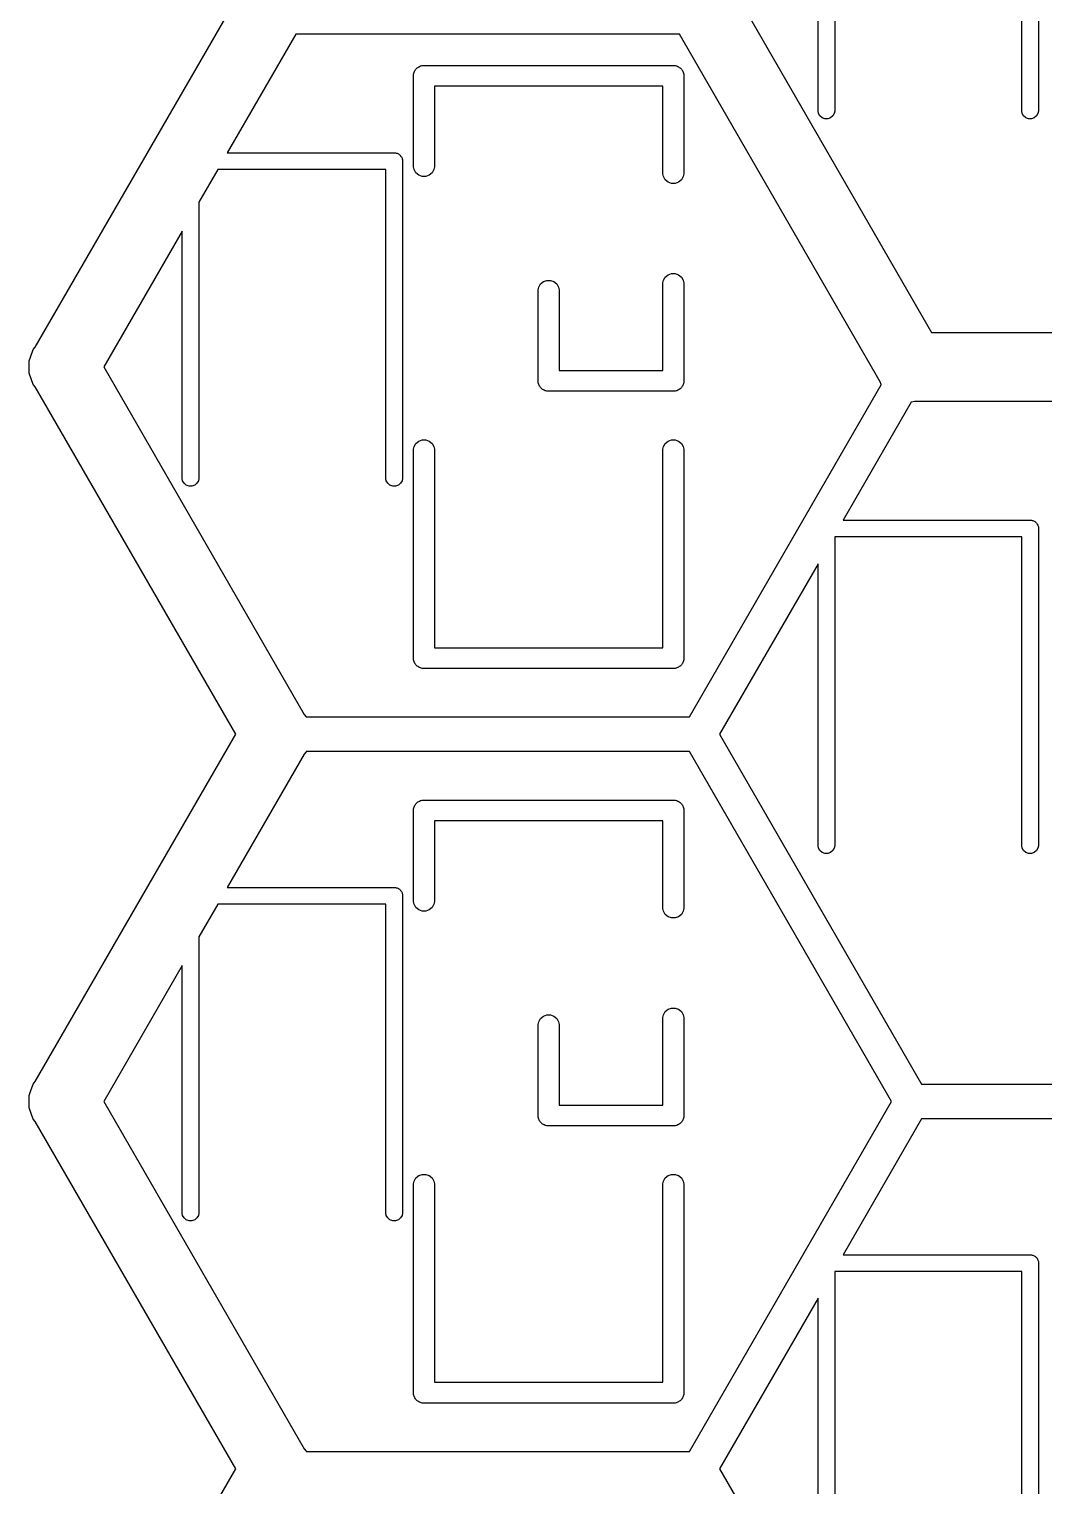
# Model space of a CAD drawing. Extents: x -0.7 to 56.4, y -0.3 to 45.3.
# Drawn here: x -0.75 to 6.57, y 13.13 to 23.64 of the extents above; entities that cross this region are included whole.
import ezdxf

# ---------------------------------------------------------------- set-up
doc = ezdxf.new("R2010")
doc.units = 0
doc.header["$MEASUREMENT"] = 0
doc.layers.add('BLACK', color=7, linetype='CONTINUOUS')

msp = doc.modelspace()

# ---------------------------------------------------------------- linework, layer by layer
at = {"layer": 'BLACK', "linetype": 'CONTINUOUS'}
for p, q in [((6.53493, 25.3402), (6.53493, 23.0448)), ((5.06493, 25.275), (5.06493, 23.0448)), ((6.41493, 23.0448), (6.41493, 25.275)), ((4.94494, 23.0448), (4.94493, 25.0809)), ((4.31738, 23.9561), (5.76425, 21.45)), ((-0.70557, 21.3439), (0.7413, 23.85)), ((1.17431, 23.6), (0.68068, 22.745)), ((3.9456, 23.6), (1.17431, 23.6)), ((5.39247, 21.0939), (3.9456, 23.6)), ((2.02844, 23.326), (2.03177, 23.3318)), ((2.03177, 23.3318), (2.03405, 23.3381)), ((2.03405, 23.3381), (2.03833, 23.3432)), ((2.03833, 23.3432), (2.04166, 23.349)), ((2.04166, 23.349), (2.04676, 23.3532)), ((2.04676, 23.3532), (2.05105, 23.3583)), ((2.05105, 23.3583), (2.05682, 23.3617)), ((2.05682, 23.3617), (2.06192, 23.366)), ((2.06192, 23.366), (2.06818, 23.3682)), ((2.06818, 23.3682), (2.07395, 23.3716)), ((2.07395, 23.3716), (2.08052, 23.3727)), ((2.08052, 23.3727), (2.08678, 23.375)), ((2.08678, 23.375), (2.09344, 23.375)), ((2.09344, 23.375), (2.09344, 23.375)), ((2.09344, 23.375), (3.90656, 23.375)), ((3.90656, 23.375), (3.91322, 23.375)), ((3.90656, 23.375), (3.90656, 23.375)), ((3.91322, 23.375), (3.91948, 23.3727)), ((3.91948, 23.3727), (3.92605, 23.3716)), ((3.92605, 23.3716), (3.93182, 23.3682)), ((3.93182, 23.3682), (3.93808, 23.366)), ((3.93808, 23.366), (3.94318, 23.3617)), ((3.94318, 23.3617), (3.94895, 23.3583)), ((3.94895, 23.3583), (3.95323, 23.3532)), ((3.95323, 23.3532), (3.95834, 23.349)), ((3.95834, 23.349), (3.96167, 23.3432)), ((3.96167, 23.3432), (3.96595, 23.3381)), ((3.96595, 23.3381), (3.96823, 23.3318)), ((3.96823, 23.3318), (3.97156, 23.326)), ((2.025, 23.3132), (2.02728, 23.3195)), ((2.025, 23.3066), (2.025, 23.3132)), ((2.025, 22.6434), (2.025, 23.3066)), ((2.025, 23.3066), (2.025, 23.3066)), ((2.02728, 23.3195), (2.02844, 23.326)), ((3.97156, 23.326), (3.97272, 23.3195)), ((3.97272, 23.3195), (3.975, 23.3132)), ((3.975, 23.3132), (3.975, 23.3066)), ((3.975, 23.3066), (3.975, 23.3066)), ((3.975, 23.3066), (3.975, 22.5934)), ((3.825, 23.225), (2.175, 23.225)), ((2.175, 23.225), (2.175, 22.6434)), ((3.825, 22.5934), (3.825, 23.225)), ((4.94768, 23.0292), (4.94494, 23.0448)), ((4.95826, 23.0108), (4.94768, 23.0292)), ((5.06218, 23.0292), (5.0516, 23.0108)), ((5.06493, 23.0448), (5.06218, 23.0292)), ((6.41768, 23.0292), (6.41493, 23.0448)), ((6.42826, 23.0108), (6.41768, 23.0292)), ((6.53219, 23.0292), (6.52161, 23.0108)), ((6.53493, 23.0448), (6.53219, 23.0292)), ((4.97447, 22.9972), (4.95826, 23.0108)), ((4.99435, 22.99), (4.97447, 22.9972)), ((5.01551, 22.99), (4.99435, 22.99)), ((5.0354, 22.9972), (5.01551, 22.99)), ((5.0516, 23.0108), (5.0354, 22.9972)), ((6.44447, 22.9972), (6.42826, 23.0108)), ((6.46435, 22.99), (6.44447, 22.9972)), ((6.48551, 22.99), (6.46435, 22.99)), ((6.5054, 22.9972), (6.48551, 22.99)), ((6.52161, 23.0108), (6.5054, 22.9972)), ((0.68068, 22.745), (1.89025, 22.745)), ((1.89025, 22.745), (1.89025, 22.745)), ((1.89025, 22.745), (1.89558, 22.745)), ((1.89558, 22.745), (1.90059, 22.7432)), ((1.90059, 22.7432), (1.90584, 22.7423)), ((1.90584, 22.7423), (1.91045, 22.7396)), ((1.91045, 22.7396), (1.91546, 22.7378)), ((1.91546, 22.7378), (1.91955, 22.7343)), ((1.91955, 22.7343), (1.92416, 22.7317)), ((1.92416, 22.7317), (1.92759, 22.7276)), ((1.92759, 22.7276), (1.93167, 22.7242)), ((1.93167, 22.7242), (1.93434, 22.7195)), ((1.93434, 22.7195), (1.93776, 22.7155)), ((1.93776, 22.7155), (1.93958, 22.7105)), ((1.93958, 22.7105), (1.94225, 22.7058)), ((1.94225, 22.7058), (1.94318, 22.7006)), ((0.6114, 22.625), (0.475, 22.3888)), ((1.825, 22.625), (0.6114, 22.625)), ((1.825, 20.3948), (1.825, 22.625)), ((1.94318, 22.7006), (1.945, 22.6956)), ((1.945, 22.6956), (1.945, 22.6903)), ((1.945, 22.6903), (1.945, 22.6902)), ((1.945, 22.6902), (1.945, 20.3948)), ((2.02844, 22.624), (2.025, 22.6434)), ((2.04166, 22.601), (2.02844, 22.624)), ((2.06192, 22.584), (2.04166, 22.601)), ((2.15834, 22.601), (2.13808, 22.584)), ((2.17156, 22.624), (2.15834, 22.601)), ((2.175, 22.6434), (2.17156, 22.624)), ((2.08678, 22.575), (2.06192, 22.584)), ((2.11322, 22.575), (2.08678, 22.575)), ((2.13808, 22.584), (2.11322, 22.575)), ((3.82844, 22.574), (3.825, 22.5934)), ((3.84166, 22.551), (3.82844, 22.574)), ((3.86192, 22.534), (3.84166, 22.551)), ((3.88678, 22.525), (3.86192, 22.534)), ((3.91322, 22.525), (3.88678, 22.525)), ((3.93808, 22.534), (3.91322, 22.525)), ((3.95834, 22.551), (3.93808, 22.534)), ((3.97156, 22.574), (3.95834, 22.551)), ((3.975, 22.5934), (3.97156, 22.574)), ((0.475, 22.3888), (0.475, 20.3948)), ((0.355, 22.1809), (-0.21133, 21.2)), ((0.355, 20.3948), (0.355, 22.1809)), ((3.84166, 21.849), (3.86192, 21.866)), ((3.86192, 21.866), (3.88678, 21.875)), ((3.88678, 21.875), (3.91322, 21.875)), ((3.91322, 21.875), (3.93808, 21.866)), ((3.93808, 21.866), (3.95834, 21.849)), ((2.925, 21.7566), (2.92844, 21.776)), ((2.925, 21.1132), (2.925, 21.7566)), ((2.92844, 21.776), (2.94166, 21.799)), ((2.94166, 21.799), (2.96192, 21.816)), ((2.96192, 21.816), (2.98678, 21.825)), ((2.98678, 21.825), (3.01322, 21.825)), ((3.01322, 21.825), (3.03808, 21.816)), ((3.03808, 21.816), (3.05834, 21.799)), ((3.05834, 21.799), (3.07156, 21.776)), ((3.07156, 21.776), (3.075, 21.7566)), ((3.075, 21.7566), (3.075, 21.175)), ((3.825, 21.8066), (3.82844, 21.826)), ((3.825, 21.175), (3.825, 21.8066)), ((3.82844, 21.826), (3.84166, 21.849)), ((3.95834, 21.849), (3.97156, 21.826)), ((3.97156, 21.826), (3.975, 21.8066)), ((3.975, 21.8066), (3.975, 21.0934)), ((5.76425, 21.45), (8.53553, 21.45)), ((-0.71984, 21.3269), (-0.70557, 21.3439)), ((-0.75, 21.2441), (-0.73985, 21.272)), ((-0.75, 21.1559), (-0.75, 21.2441)), ((-0.73985, 21.272), (-0.71984, 21.3269)), ((-0.71984, 21.0731), (-0.75, 21.1559)), ((-0.21133, 21.2), (1.23555, 18.6939)), ((3.075, 21.175), (3.825, 21.175)), ((-0.70557, 21.0561), (-0.71984, 21.0731)), ((0.7413, 18.55), (-0.70557, 21.0561)), ((2.925, 21.0868), (2.925, 21.1132)), ((2.92728, 21.0805), (2.925, 21.0868)), ((2.92844, 21.074), (2.92728, 21.0805)), ((2.93177, 21.0682), (2.92844, 21.074)), ((2.93405, 21.0619), (2.93177, 21.0682)), ((2.93833, 21.0568), (2.93405, 21.0619)), ((2.94166, 21.051), (2.93833, 21.0568)), ((2.94676, 21.0468), (2.94166, 21.051)), ((2.95105, 21.0417), (2.94676, 21.0468)), ((2.95682, 21.0383), (2.95105, 21.0417)), ((2.96192, 21.034), (2.95682, 21.0383)), ((2.96818, 21.0318), (2.96192, 21.034)), ((2.97395, 21.0284), (2.96818, 21.0318)), ((2.98052, 21.0273), (2.97395, 21.0284)), ((2.98678, 21.025), (2.98052, 21.0273)), ((2.99344, 21.025), (2.98678, 21.025)), ((3.90656, 21.025), (2.99344, 21.025)), ((2.99344, 21.025), (2.99344, 21.025)), ((3.91322, 21.025), (3.90656, 21.025)), ((3.90656, 21.025), (3.90656, 21.025)), ((3.91948, 21.0273), (3.91322, 21.025)), ((3.92605, 21.0284), (3.91948, 21.0273)), ((3.93182, 21.0318), (3.92605, 21.0284)), ((3.93808, 21.034), (3.93182, 21.0318)), ((3.94318, 21.0383), (3.93808, 21.034)), ((3.94895, 21.0417), (3.94318, 21.0383)), ((3.95323, 21.0468), (3.94895, 21.0417)), ((3.95834, 21.051), (3.95323, 21.0468)), ((3.96167, 21.0568), (3.95834, 21.051)), ((3.96595, 21.0619), (3.96167, 21.0568)), ((3.96823, 21.0682), (3.96595, 21.0619)), ((3.97156, 21.074), (3.96823, 21.0682)), ((3.97272, 21.0805), (3.97156, 21.074)), ((3.975, 21.0868), (3.97272, 21.0805)), ((3.975, 21.0934), (3.975, 21.0934)), ((3.975, 21.0934), (3.975, 21.0868)), ((4.01777, 18.675), (5.40138, 21.0715)), ((5.40007, 21.0731), (5.39247, 21.0939)), ((5.40138, 21.0715), (5.40007, 21.0731)), ((5.61789, 20.9465), (5.12628, 20.095)), ((5.61991, 20.9461), (5.61789, 20.9465)), ((5.64177, 20.95), (5.61991, 20.9461)), ((8.658, 20.95), (5.64177, 20.95)), ((2.025, 20.6066), (2.02844, 20.626)), ((2.025, 19.0934), (2.025, 20.6066)), ((2.02844, 20.626), (2.04166, 20.649)), ((2.04166, 20.649), (2.06192, 20.666)), ((2.06192, 20.666), (2.08678, 20.675)), ((2.08678, 20.675), (2.11322, 20.675)), ((2.11322, 20.675), (2.13808, 20.666)), ((2.13808, 20.666), (2.15834, 20.649)), ((2.15834, 20.649), (2.17156, 20.626)), ((2.17156, 20.626), (2.175, 20.6066)), ((2.175, 20.6066), (2.175, 19.175)), ((3.825, 20.6066), (3.82844, 20.626)), ((3.825, 19.175), (3.825, 20.6066)), ((3.82844, 20.626), (3.84166, 20.649)), ((3.84166, 20.649), (3.86192, 20.666)), ((3.86192, 20.666), (3.88678, 20.675)), ((3.88678, 20.675), (3.91322, 20.675)), ((3.91322, 20.675), (3.93808, 20.666)), ((3.93808, 20.666), (3.95834, 20.649)), ((3.95834, 20.649), (3.97156, 20.626)), ((3.97156, 20.626), (3.975, 20.6066)), ((3.975, 20.6066), (3.975, 19.0934)), ((0.35775, 20.3792), (0.355, 20.3948)), ((0.475, 20.3948), (0.47225, 20.3792)), ((1.82775, 20.3792), (1.825, 20.3948)), ((1.945, 20.3948), (1.94225, 20.3792)), ((0.36833, 20.3608), (0.35775, 20.3792)), ((0.38454, 20.3472), (0.36833, 20.3608)), ((0.40442, 20.34), (0.38454, 20.3472)), ((0.42558, 20.34), (0.40442, 20.34)), ((0.44546, 20.3472), (0.42558, 20.34)), ((0.46167, 20.3608), (0.44546, 20.3472)), ((0.47225, 20.3792), (0.46167, 20.3608)), ((1.83833, 20.3608), (1.82775, 20.3792)), ((1.85454, 20.3472), (1.83833, 20.3608)), ((1.87442, 20.34), (1.85454, 20.3472)), ((1.89558, 20.34), (1.87442, 20.34)), ((1.91546, 20.3472), (1.89558, 20.34)), ((1.93167, 20.3608), (1.91546, 20.3472)), ((1.94225, 20.3792), (1.93167, 20.3608)), ((5.12628, 20.095), (6.48018, 20.095)), ((6.48018, 20.095), (6.48019, 20.095)), ((6.48019, 20.095), (6.48551, 20.095)), ((6.48551, 20.095), (6.49052, 20.0932)), ((6.49052, 20.0932), (6.49577, 20.0923)), ((6.49577, 20.0923), (6.50039, 20.0896)), ((6.50039, 20.0896), (6.5054, 20.0878)), ((6.5054, 20.0878), (6.50948, 20.0843)), ((6.50948, 20.0843), (6.5141, 20.0817)), ((6.5141, 20.0817), (6.51752, 20.0776)), ((6.51752, 20.0776), (6.52161, 20.0742)), ((6.52161, 20.0742), (6.52427, 20.0695)), ((6.41493, 19.975), (5.06493, 19.975)), ((5.06493, 19.975), (5.06493, 17.7448)), ((6.41493, 17.7448), (6.41493, 19.975)), ((6.52427, 20.0695), (6.5277, 20.0655)), ((6.5277, 20.0655), (6.52952, 20.0605)), ((6.52952, 20.0605), (6.53219, 20.0558)), ((6.53219, 20.0558), (6.53311, 20.0506)), ((6.53311, 20.0506), (6.53493, 20.0456)), ((6.53493, 20.0456), (6.53493, 20.0403)), ((6.53493, 20.0403), (6.53493, 20.0402)), ((6.53493, 20.0402), (6.53493, 17.7448)), ((4.94493, 19.7809), (4.23427, 18.55)), ((4.94494, 17.7448), (4.94493, 19.7809)), ((2.175, 19.175), (3.825, 19.175)), ((2.025, 19.0868), (2.025, 19.0934)), ((2.025, 19.0934), (2.025, 19.0934)), ((2.02728, 19.0805), (2.025, 19.0868)), ((2.02844, 19.074), (2.02728, 19.0805)), ((2.03177, 19.0682), (2.02844, 19.074)), ((2.03405, 19.0619), (2.03177, 19.0682)), ((2.03833, 19.0568), (2.03405, 19.0619)), ((2.04166, 19.051), (2.03833, 19.0568)), ((2.04676, 19.0468), (2.04166, 19.051)), ((2.05105, 19.0417), (2.04676, 19.0468)), ((2.05682, 19.0383), (2.05105, 19.0417)), ((2.06192, 19.034), (2.05682, 19.0383)), ((2.06818, 19.0318), (2.06192, 19.034)), ((2.07395, 19.0284), (2.06818, 19.0318)), ((2.08052, 19.0273), (2.07395, 19.0284)), ((2.08678, 19.025), (2.08052, 19.0273)), ((2.09344, 19.025), (2.08678, 19.025)), ((3.90656, 19.025), (2.09344, 19.025)), ((2.09344, 19.025), (2.09344, 19.025)), ((3.91322, 19.025), (3.90656, 19.025)), ((3.90656, 19.025), (3.90656, 19.025)), ((3.91948, 19.0273), (3.91322, 19.025)), ((3.92605, 19.0284), (3.91948, 19.0273)), ((3.93182, 19.0318), (3.92605, 19.0284)), ((3.93808, 19.034), (3.93182, 19.0318)), ((3.94318, 19.0383), (3.93808, 19.034)), ((3.94895, 19.0417), (3.94318, 19.0383)), ((3.95323, 19.0468), (3.94895, 19.0417)), ((3.95834, 19.051), (3.95323, 19.0468)), ((3.96167, 19.0568), (3.95834, 19.051)), ((3.96595, 19.0619), (3.96167, 19.0568)), ((3.96823, 19.0682), (3.96595, 19.0619)), ((3.97156, 19.074), (3.96823, 19.0682)), ((3.97272, 19.0805), (3.97156, 19.074)), ((3.975, 19.0868), (3.97272, 19.0805)), ((3.975, 19.0934), (3.975, 19.0934)), ((3.975, 19.0934), (3.975, 19.0868)), ((1.23555, 18.6939), (1.24982, 18.6769)), ((1.24982, 18.6769), (1.25052, 18.675)), ((1.25052, 18.675), (4.01777, 18.675)), ((-0.70557, 16.0439), (0.7413, 18.55)), ((4.23427, 18.55), (5.69208, 16.025)), ((1.23555, 18.4061), (0.68068, 17.445)), ((1.24982, 18.4231), (1.23555, 18.4061)), ((1.25052, 18.425), (1.24982, 18.4231)), ((4.01777, 18.425), (1.25052, 18.425)), ((5.47557, 15.9), (4.01777, 18.425)), ((2.025, 18.0132), (2.02728, 18.0195)), ((2.025, 18.0066), (2.025, 18.0132)), ((2.025, 17.3434), (2.025, 18.0066)), ((2.025, 18.0066), (2.025, 18.0066)), ((2.02728, 18.0195), (2.02844, 18.026)), ((2.02844, 18.026), (2.03177, 18.0318)), ((2.03177, 18.0318), (2.03405, 18.0381)), ((2.03405, 18.0381), (2.03833, 18.0432)), ((2.03833, 18.0432), (2.04166, 18.049)), ((2.04166, 18.049), (2.04676, 18.0532)), ((2.04676, 18.0532), (2.05105, 18.0583)), ((2.05105, 18.0583), (2.05682, 18.0617)), ((2.05682, 18.0617), (2.06192, 18.066)), ((2.06192, 18.066), (2.06818, 18.0682)), ((2.06818, 18.0682), (2.07395, 18.0716)), ((2.07395, 18.0716), (2.08052, 18.0727)), ((2.08052, 18.0727), (2.08678, 18.075)), ((2.08678, 18.075), (2.09344, 18.075)), ((2.09344, 18.075), (2.09344, 18.075)), ((2.09344, 18.075), (3.90656, 18.075)), ((3.90656, 18.075), (3.91322, 18.075)), ((3.90656, 18.075), (3.90656, 18.075)), ((3.91322, 18.075), (3.91948, 18.0727)), ((3.91948, 18.0727), (3.92605, 18.0716)), ((3.92605, 18.0716), (3.93182, 18.0682)), ((3.93182, 18.0682), (3.93808, 18.066)), ((3.93808, 18.066), (3.94318, 18.0617)), ((3.94318, 18.0617), (3.94895, 18.0583)), ((3.94895, 18.0583), (3.95323, 18.0532)), ((3.95323, 18.0532), (3.95834, 18.049)), ((3.95834, 18.049), (3.96167, 18.0432)), ((3.96167, 18.0432), (3.96595, 18.0381)), ((3.96595, 18.0381), (3.96823, 18.0318)), ((3.96823, 18.0318), (3.97156, 18.026)), ((3.97156, 18.026), (3.97272, 18.0195)), ((3.97272, 18.0195), (3.975, 18.0132)), ((3.975, 18.0132), (3.975, 18.0066)), ((3.975, 18.0066), (3.975, 18.0066)), ((3.975, 18.0066), (3.975, 17.2934)), ((3.825, 17.925), (2.175, 17.925)), ((2.175, 17.925), (2.175, 17.3434)), ((3.825, 17.2934), (3.825, 17.925)), ((4.94768, 17.7292), (4.94494, 17.7448)), ((4.95826, 17.7108), (4.94768, 17.7292)), ((4.97447, 17.6972), (4.95826, 17.7108)), ((4.99435, 17.69), (4.97447, 17.6972)), ((5.01551, 17.69), (4.99435, 17.69)), ((5.0354, 17.6972), (5.01551, 17.69)), ((5.0516, 17.7108), (5.0354, 17.6972)), ((5.06218, 17.7292), (5.0516, 17.7108)), ((5.06493, 17.7448), (5.06218, 17.7292)), ((6.41768, 17.7292), (6.41493, 17.7448)), ((6.42826, 17.7108), (6.41768, 17.7292)), ((6.44447, 17.6972), (6.42826, 17.7108)), ((6.46435, 17.69), (6.44447, 17.6972)), ((6.48551, 17.69), (6.46435, 17.69)), ((6.5054, 17.6972), (6.48551, 17.69)), ((6.52161, 17.7108), (6.5054, 17.6972)), ((6.53219, 17.7292), (6.52161, 17.7108)), ((6.53493, 17.7448), (6.53219, 17.7292)), ((0.68068, 17.445), (1.89025, 17.445)), ((1.89025, 17.445), (1.89025, 17.445)), ((1.89025, 17.445), (1.89558, 17.445)), ((1.89558, 17.445), (1.90059, 17.4432)), ((1.90059, 17.4432), (1.90584, 17.4423)), ((1.90584, 17.4423), (1.91045, 17.4396)), ((1.91045, 17.4396), (1.91546, 17.4378)), ((1.91546, 17.4378), (1.91955, 17.4343)), ((1.91955, 17.4343), (1.92416, 17.4317)), ((1.92416, 17.4317), (1.92759, 17.4276)), ((1.92759, 17.4276), (1.93167, 17.4242)), ((1.93167, 17.4242), (1.93434, 17.4195)), ((1.93434, 17.4195), (1.93776, 17.4155)), ((1.93776, 17.4155), (1.93958, 17.4105)), ((1.93958, 17.4105), (1.94225, 17.4058)), ((1.94225, 17.4058), (1.94318, 17.4006)), ((1.94318, 17.4006), (1.945, 17.3956)), ((1.945, 17.3956), (1.945, 17.3903)), ((1.945, 17.3903), (1.945, 17.3902)), ((1.945, 17.3902), (1.945, 15.0948)), ((2.02844, 17.324), (2.025, 17.3434)), ((2.175, 17.3434), (2.17156, 17.324)), ((0.6114, 17.325), (0.475, 17.0888)), ((1.825, 17.325), (0.6114, 17.325)), ((1.825, 15.0948), (1.825, 17.325)), ((2.04166, 17.301), (2.02844, 17.324)), ((2.06192, 17.284), (2.04166, 17.301)), ((2.08678, 17.275), (2.06192, 17.284)), ((2.11322, 17.275), (2.08678, 17.275)), ((2.13808, 17.284), (2.11322, 17.275)), ((2.15834, 17.301), (2.13808, 17.284)), ((2.17156, 17.324), (2.15834, 17.301)), ((3.82844, 17.274), (3.825, 17.2934)), ((3.84166, 17.251), (3.82844, 17.274)), ((3.86192, 17.234), (3.84166, 17.251)), ((3.95834, 17.251), (3.93808, 17.234)), ((3.97156, 17.274), (3.95834, 17.251)), ((3.975, 17.2934), (3.97156, 17.274)), ((3.88678, 17.225), (3.86192, 17.234)), ((3.91322, 17.225), (3.88678, 17.225)), ((3.93808, 17.234), (3.91322, 17.225)), ((0.475, 17.0888), (0.475, 15.0948)), ((0.355, 16.8809), (-0.21133, 15.9)), ((0.355, 15.0948), (0.355, 16.8809)), ((2.94166, 16.499), (2.96192, 16.516)), ((2.96192, 16.516), (2.98678, 16.525)), ((2.98678, 16.525), (3.01322, 16.525)), ((3.01322, 16.525), (3.03808, 16.516)), ((3.03808, 16.516), (3.05834, 16.499)), ((3.825, 16.5066), (3.82844, 16.526)), ((3.825, 15.875), (3.825, 16.5066)), ((3.82844, 16.526), (3.84166, 16.549)), ((3.84166, 16.549), (3.86192, 16.566)), ((3.86192, 16.566), (3.88678, 16.575)), ((3.88678, 16.575), (3.91322, 16.575)), ((3.91322, 16.575), (3.93808, 16.566)), ((3.93808, 16.566), (3.95834, 16.549)), ((3.95834, 16.549), (3.97156, 16.526)), ((3.97156, 16.526), (3.975, 16.5066)), ((3.975, 16.5066), (3.975, 15.7934)), ((2.925, 16.4566), (2.92844, 16.476)), ((2.925, 15.8132), (2.925, 16.4566)), ((2.92844, 16.476), (2.94166, 16.499)), ((3.05834, 16.499), (3.07156, 16.476)), ((3.07156, 16.476), (3.075, 16.4566)), ((3.075, 16.4566), (3.075, 15.875)), ((-0.73985, 15.972), (-0.71984, 16.0269)), ((-0.71984, 16.0269), (-0.70557, 16.0439)), ((5.69208, 16.025), (8.6077, 16.025)), ((-0.75, 15.9441), (-0.73985, 15.972)), ((-0.75, 15.8559), (-0.75, 15.9441)), ((-0.21133, 15.9), (1.23555, 13.3939)), ((3.075, 15.875), (3.825, 15.875)), ((4.01777, 13.375), (5.47557, 15.9)), ((-0.71984, 15.7731), (-0.75, 15.8559)), ((-0.70557, 15.7561), (-0.71984, 15.7731)), ((2.925, 15.7868), (2.925, 15.8132)), ((2.92728, 15.7805), (2.925, 15.7868)), ((2.92844, 15.774), (2.92728, 15.7805)), ((2.93177, 15.7682), (2.92844, 15.774)), ((2.93405, 15.7619), (2.93177, 15.7682)), ((3.96823, 15.7682), (3.96595, 15.7619)), ((3.97156, 15.774), (3.96823, 15.7682)), ((3.97272, 15.7805), (3.97156, 15.774)), ((3.975, 15.7868), (3.97272, 15.7805)), ((3.975, 15.7934), (3.975, 15.7934)), ((3.975, 15.7934), (3.975, 15.7868)), ((5.69208, 15.775), (5.12628, 14.795)), ((8.6077, 15.775), (5.69208, 15.775)), ((0.7413, 13.25), (-0.70557, 15.7561)), ((2.93833, 15.7568), (2.93405, 15.7619)), ((2.94166, 15.751), (2.93833, 15.7568)), ((2.94676, 15.7468), (2.94166, 15.751)), ((2.95105, 15.7417), (2.94676, 15.7468)), ((2.95682, 15.7383), (2.95105, 15.7417)), ((2.96192, 15.734), (2.95682, 15.7383)), ((2.96818, 15.7318), (2.96192, 15.734)), ((2.97395, 15.7284), (2.96818, 15.7318)), ((2.98052, 15.7273), (2.97395, 15.7284)), ((2.98678, 15.725), (2.98052, 15.7273)), ((2.99344, 15.725), (2.98678, 15.725)), ((3.90656, 15.725), (2.99344, 15.725)), ((2.99344, 15.725), (2.99344, 15.725)), ((3.91322, 15.725), (3.90656, 15.725)), ((3.90656, 15.725), (3.90656, 15.725)), ((3.91948, 15.7273), (3.91322, 15.725)), ((3.92605, 15.7284), (3.91948, 15.7273)), ((3.93182, 15.7318), (3.92605, 15.7284)), ((3.93808, 15.734), (3.93182, 15.7318)), ((3.94318, 15.7383), (3.93808, 15.734)), ((3.94895, 15.7417), (3.94318, 15.7383)), ((3.95323, 15.7468), (3.94895, 15.7417)), ((3.95834, 15.751), (3.95323, 15.7468)), ((3.96167, 15.7568), (3.95834, 15.751)), ((3.96595, 15.7619), (3.96167, 15.7568)), ((2.02844, 15.326), (2.04166, 15.349)), ((2.04166, 15.349), (2.06192, 15.366)), ((2.06192, 15.366), (2.08678, 15.375)), ((2.08678, 15.375), (2.11322, 15.375)), ((2.11322, 15.375), (2.13808, 15.366)), ((2.13808, 15.366), (2.15834, 15.349)), ((2.15834, 15.349), (2.17156, 15.326)), ((3.82844, 15.326), (3.84166, 15.349)), ((3.84166, 15.349), (3.86192, 15.366)), ((3.86192, 15.366), (3.88678, 15.375)), ((3.88678, 15.375), (3.91322, 15.375)), ((3.91322, 15.375), (3.93808, 15.366)), ((3.93808, 15.366), (3.95834, 15.349)), ((3.95834, 15.349), (3.97156, 15.326)), ((2.025, 15.3066), (2.02844, 15.326)), ((2.025, 13.7934), (2.025, 15.3066)), ((2.17156, 15.326), (2.175, 15.3066)), ((2.175, 15.3066), (2.175, 13.875)), ((3.825, 15.3066), (3.82844, 15.326)), ((3.825, 13.875), (3.825, 15.3066)), ((3.97156, 15.326), (3.975, 15.3066)), ((3.975, 15.3066), (3.975, 13.7934)), ((0.35775, 15.0792), (0.355, 15.0948)), ((0.36833, 15.0608), (0.35775, 15.0792)), ((0.38454, 15.0472), (0.36833, 15.0608)), ((0.40442, 15.04), (0.38454, 15.0472)), ((0.42558, 15.04), (0.40442, 15.04)), ((0.44546, 15.0472), (0.42558, 15.04)), ((0.46167, 15.0608), (0.44546, 15.0472)), ((0.47225, 15.0792), (0.46167, 15.0608)), ((0.475, 15.0948), (0.47225, 15.0792)), ((1.82775, 15.0792), (1.825, 15.0948)), ((1.83833, 15.0608), (1.82775, 15.0792)), ((1.85454, 15.0472), (1.83833, 15.0608)), ((1.87442, 15.04), (1.85454, 15.0472)), ((1.89558, 15.04), (1.87442, 15.04)), ((1.91546, 15.0472), (1.89558, 15.04)), ((1.93167, 15.0608), (1.91546, 15.0472)), ((1.94225, 15.0792), (1.93167, 15.0608)), ((1.945, 15.0948), (1.94225, 15.0792)), ((5.12628, 14.795), (6.48018, 14.795)), ((6.48018, 14.795), (6.48019, 14.795)), ((6.48019, 14.795), (6.48551, 14.795)), ((6.48551, 14.795), (6.49052, 14.7932)), ((6.49052, 14.7932), (6.49577, 14.7923)), ((6.49577, 14.7923), (6.50039, 14.7896)), ((6.50039, 14.7896), (6.5054, 14.7878)), ((6.5054, 14.7878), (6.50948, 14.7843)), ((6.50948, 14.7843), (6.5141, 14.7817)), ((6.5141, 14.7817), (6.51752, 14.7776)), ((6.51752, 14.7776), (6.52161, 14.7742)), ((6.52161, 14.7742), (6.52427, 14.7695)), ((6.52427, 14.7695), (6.5277, 14.7655)), ((6.5277, 14.7655), (6.52952, 14.7605)), ((6.52952, 14.7605), (6.53219, 14.7558)), ((6.53219, 14.7558), (6.53311, 14.7506)), ((6.53311, 14.7506), (6.53493, 14.7456)), ((6.53493, 14.7456), (6.53493, 14.7403)), ((6.53493, 14.7403), (6.53493, 14.7402)), ((6.53493, 14.7402), (6.53493, 12.4448)), ((6.41493, 14.675), (5.06493, 14.675)), ((5.06493, 14.675), (5.06493, 12.4448)), ((6.41493, 12.4448), (6.41493, 14.675)), ((4.94493, 14.4809), (4.23427, 13.25)), ((4.94494, 12.4448), (4.94493, 14.4809)), ((2.175, 13.875), (3.825, 13.875)), ((2.025, 13.7868), (2.025, 13.7934)), ((2.025, 13.7934), (2.025, 13.7934)), ((2.02728, 13.7805), (2.025, 13.7868)), ((2.02844, 13.774), (2.02728, 13.7805)), ((2.03177, 13.7682), (2.02844, 13.774)), ((2.03405, 13.7619), (2.03177, 13.7682)), ((3.96823, 13.7682), (3.96595, 13.7619)), ((3.97156, 13.774), (3.96823, 13.7682)), ((3.97272, 13.7805), (3.97156, 13.774)), ((3.975, 13.7868), (3.97272, 13.7805)), ((3.975, 13.7934), (3.975, 13.7934)), ((3.975, 13.7934), (3.975, 13.7868)), ((2.03833, 13.7568), (2.03405, 13.7619)), ((2.04166, 13.751), (2.03833, 13.7568)), ((2.04676, 13.7468), (2.04166, 13.751)), ((2.05105, 13.7417), (2.04676, 13.7468)), ((2.05682, 13.7383), (2.05105, 13.7417)), ((2.06192, 13.734), (2.05682, 13.7383)), ((2.06818, 13.7318), (2.06192, 13.734)), ((2.07395, 13.7284), (2.06818, 13.7318)), ((2.08052, 13.7273), (2.07395, 13.7284)), ((2.08678, 13.725), (2.08052, 13.7273)), ((2.09344, 13.725), (2.08678, 13.725)), ((3.90656, 13.725), (2.09344, 13.725)), ((2.09344, 13.725), (2.09344, 13.725)), ((3.91322, 13.725), (3.90656, 13.725)), ((3.90656, 13.725), (3.90656, 13.725)), ((3.91948, 13.7273), (3.91322, 13.725)), ((3.92605, 13.7284), (3.91948, 13.7273)), ((3.93182, 13.7318), (3.92605, 13.7284)), ((3.93808, 13.734), (3.93182, 13.7318)), ((3.94318, 13.7383), (3.93808, 13.734)), ((3.94895, 13.7417), (3.94318, 13.7383)), ((3.95323, 13.7468), (3.94895, 13.7417)), ((3.95834, 13.751), (3.95323, 13.7468)), ((3.96167, 13.7568), (3.95834, 13.751)), ((3.96595, 13.7619), (3.96167, 13.7568)), ((1.23555, 13.3939), (1.24982, 13.3769)), ((1.24982, 13.3769), (1.25052, 13.375)), ((1.25052, 13.375), (4.01777, 13.375)), ((-0.70557, 10.7439), (0.7413, 13.25)), ((4.23427, 13.25), (5.69208, 10.725))]:
    msp.add_line(p, q, dxfattribs=at)

doc.saveas('drawing.dxf')
